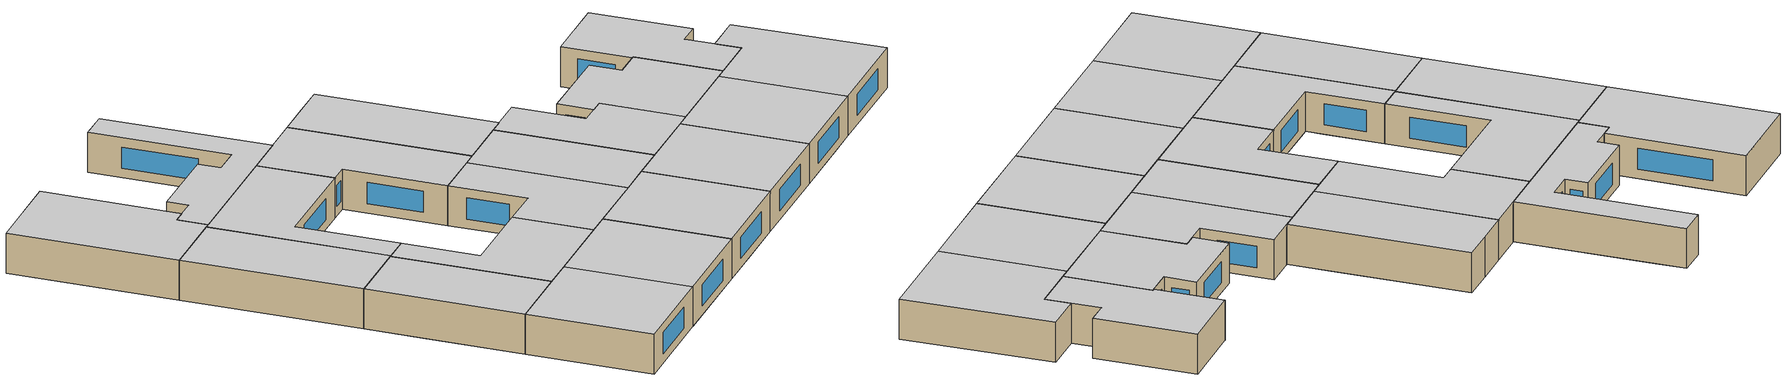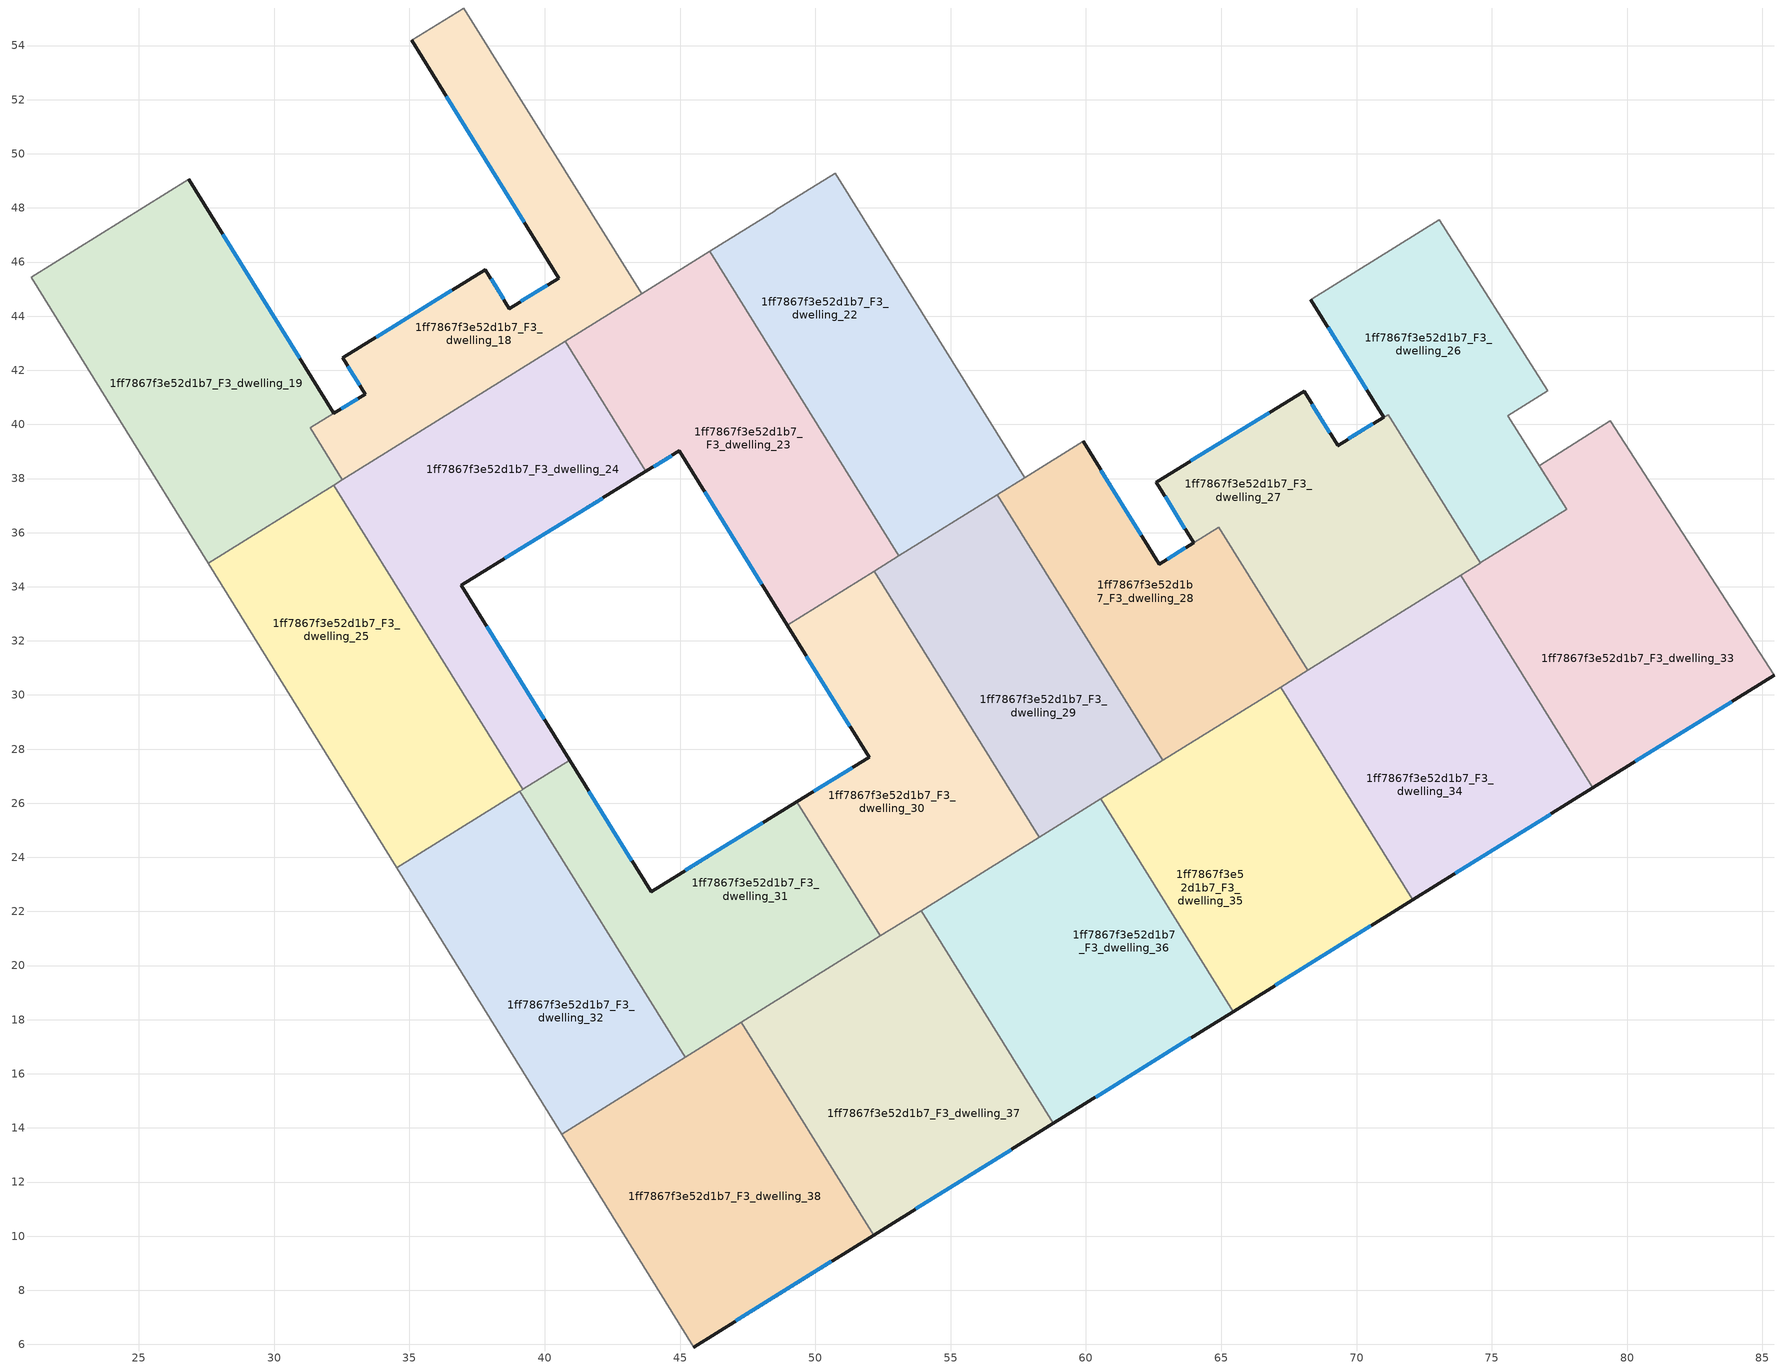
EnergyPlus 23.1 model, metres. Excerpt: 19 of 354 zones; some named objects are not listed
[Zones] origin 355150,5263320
1ff7867f3e52d1b7_F3_dwelling_18
 floor to 1ff7867f3e52d1b7_F2_dwelling_28 (EU_floor_Construction): 38.22,53.45 43.58,44.83 34.22,39.01 33.03,40.92 33.36,41.12 32.53,42.47 37.81,45.72 38.69,44.28 40.52,45.4 36.28,52.25 z9
 floor to 1ff7867f3e52d1b7_F2_dwelling_29 (EU_floor_Construction): 37.01,55.39 38.22,53.45 36.28,52.25 35.08,54.19 z9
 floor to 1ff7867f3e52d1b7_F2_dwelling_36 (EU_floor_Construction): 33.03,40.92 34.22,39.01 32.52,37.95 31.33,39.87 z9
 wall outside (EU_wall_Construction): 35.08,54.19 40.52,45.4 38.69,44.28 37.81,45.72 32.53,42.47 33.36,41.12 32.2,40.41 z9:12
 wall to 1ff7867f3e52d1b7_F3_dwelling_17 (EU_wall_Construction): 43.58,44.83 37.01,55.39 z9:12
 wall to 1ff7867f3e52d1b7_F3_dwelling_19 (EU_wall_Construction): 32.2,40.41 31.33,39.87 32.52,37.95 z9:12
 wall to 1ff7867f3e52d1b7_F3_dwelling_24 (EU_wall_Construction): 32.52,37.95 40.75,43.07 z9:12
 wall to 1ff7867f3e52d1b7_F3_dwelling_11 (EU_wall_Construction): 37.01,55.39 35.08,54.19 z9:12
 wall to 1ff7867f3e52d1b7_F3_dwelling_23 (EU_wall_Construction): 40.75,43.07 43.58,44.83 z9:12
 window (EU_Window_Construction): 33.09,40.95 32.47,40.58 / 32.72,42.15 33.17,41.44 / 36.57,44.95 33.77,43.23 / 38.48,44.62 38.02,45.38 / 40.09,45.14 39.12,44.55 / 36.36,52.13 39.24,47.47 z9.7:11.3
 ceiling to 1ff7867f3e52d1b7_F4_dwelling_18 (EU_floor_Construction): 43.58,44.83 37.01,55.39 35.08,54.19 40.52,45.4 38.69,44.28 37.81,45.72 32.53,42.47 33.36,41.12 31.33,39.87 32.52,37.95 z12
1ff7867f3e52d1b7_F3_dwelling_19
 floor to 1ff7867f3e52d1b7_F2_dwelling_36 (EU_floor_Construction): 28.77,45.94 32.2,40.41 31.33,39.87 32.52,37.95 27.57,34.87 22.95,42.33 z9
 floor to 1ff7867f3e52d1b7_F2_dwelling_37 (EU_floor_Construction): 26.84,49.06 28.77,45.94 22.95,42.33 21.02,45.44 z9
 wall outside (EU_wall_Construction): 32.2,40.41 26.84,49.06 z9:12
 wall to 1ff7867f3e52d1b7_F3_dwelling_13 (EU_wall_Construction): 26.84,49.06 21.02,45.44 z9:12
 wall adiabatic (EU_wall_Construction): 21.02,45.44 27.57,34.87 z9:12
 wall to 1ff7867f3e52d1b7_F3_dwelling_25 (EU_wall_Construction): 27.57,34.87 32.2,37.75 z9:12
 wall to 1ff7867f3e52d1b7_F3_dwelling_24 (EU_wall_Construction): 32.2,37.75 32.52,37.95 z9:12
 window (EU_Window_Construction): 30.94,42.44 28.1,47.03 z9.7:11.3
 ceiling to 1ff7867f3e52d1b7_F4_dwelling_19 (EU_floor_Construction): 32.52,37.95 31.33,39.87 32.2,40.41 26.84,49.06 21.02,45.44 27.57,34.87 z12
1ff7867f3e52d1b7_F3_dwelling_22
 floor to 1ff7867f3e52d1b7_F2_dwelling_19 (EU_floor_Construction): 50.35,49.04 54.61,42.17 50.36,39.53 46.09,46.39 z9
 floor to 1ff7867f3e52d1b7_F2_dwelling_18 (EU_floor_Construction): 54.61,42.17 57.34,37.79 53.09,35.15 50.36,39.53 z9
 floor to 1ff7867f3e52d1b7_F2_dwelling_10 (EU_floor_Construction): 55.82,41.12 57.73,38.04 57.34,37.79 55.42,40.87 z9
 floor to 1ff7867f3e52d1b7_F2_dwelling_11 (EU_floor_Construction): 50.74,49.28 55.82,41.12 55.42,40.87 50.35,49.04 z9
 wall to 1ff7867f3e52d1b7_F3_dwelling_23 (EU_wall_Construction): 46.09,46.39 53.09,35.15 z9:12
 wall to 1ff7867f3e52d1b7_F3_dwelling_21 (EU_wall_Construction): 57.73,38.04 50.74,49.28 z9:12
 wall to 1ff7867f3e52d1b7_F3_dwelling_16 (EU_wall_Construction): 50.74,49.28 48.52,47.91 z9:12
 wall to 1ff7867f3e52d1b7_F3_dwelling_29 (EU_wall_Construction): 53.09,35.15 56.72,37.41 z9:12
 wall to 1ff7867f3e52d1b7_F3_dwelling_17 (EU_wall_Construction): 48.52,47.9 46.09,46.39 z9:12
 wall to 1ff7867f3e52d1b7_F3_dwelling_28 (EU_wall_Construction): 56.72,37.41 57.73,38.04 z9:12
 ceiling to 1ff7867f3e52d1b7_F4_dwelling_22 (EU_floor_Construction): 57.73,38.04 50.74,49.28 46.09,46.39 53.09,35.15 z12
1ff7867f3e52d1b7_F3_dwelling_23
 floor adiabatic (EU_floor_Construction): 46.09,46.39 53.09,35.15 48.96,32.58 44.97,39.02 43.74,38.26 40.75,43.07 z9
 wall outside (EU_wall_Construction): 43.74,38.26 44.97,39.02 48.96,32.58 z9:12
 wall to 1ff7867f3e52d1b7_F3_dwelling_24 (EU_wall_Construction): 40.75,43.07 43.74,38.26 z9:12
 wall to 1ff7867f3e52d1b7_F3_dwelling_17 (EU_wall_Construction): 46.09,46.39 43.58,44.83 z9:12
 wall to 1ff7867f3e52d1b7_F3_dwelling_30 (EU_wall_Construction): 48.96,32.58 52.17,34.58 z9:12
 wall to 1ff7867f3e52d1b7_F3_dwelling_29 (EU_wall_Construction): 52.17,34.58 53.09,35.15 z9:12
 window (EU_Window_Construction): 45.91,37.51 48.02,34.09 / 44.03,38.44 44.68,38.84 z9.7:11.3
 ceiling to 1ff7867f3e52d1b7_F4_dwelling_23 (EU_floor_Construction): 53.09,35.15 46.09,46.39 40.75,43.07 43.74,38.26 44.97,39.02 48.96,32.58 z12
1ff7867f3e52d1b7_F3_dwelling_24
 floor to 1ff7867f3e52d1b7_F2_dwelling_27 (EU_floor_Construction): 41.14,42.45 43.74,38.26 37.19,34.23 34.61,38.39 z9
 floor to 1ff7867f3e52d1b7_F2_dwelling_28 (EU_floor_Construction): 40.75,43.07 41.14,42.45 34.61,38.39 34.22,39.01 z9
 floor to 1ff7867f3e52d1b7_F2_dwelling_35 (EU_floor_Construction): 34.41,38.7 37.19,34.23 36.92,34.06 38.59,31.36 36.85,30.27 32.39,37.44 z9
 floor to 1ff7867f3e52d1b7_F2_dwelling_34 (EU_floor_Construction): 38.59,31.36 40.93,27.59 39.19,26.51 36.85,30.27 z9
 floor to 1ff7867f3e52d1b7_F2_dwelling_36 (EU_floor_Construction): 34.22,39.01 34.41,38.7 32.39,37.44 32.2,37.75 z9
 wall outside (EU_wall_Construction): 40.93,27.59 36.92,34.06 43.74,38.26 z9:12
 wall to 1ff7867f3e52d1b7_F3_dwelling_25 (EU_wall_Construction): 32.2,37.75 39.19,26.51 40.93,27.59 z9:12
 window (EU_Window_Construction): 39.98,29.11 37.86,32.54 / 38.52,35.05 42.14,37.28 z9.7:11.3
 ceiling to 1ff7867f3e52d1b7_F4_dwelling_24 (EU_floor_Construction): 40.93,27.59 36.92,34.06 43.74,38.26 40.75,43.07 32.2,37.75 39.19,26.51 z12
1ff7867f3e52d1b7_F3_dwelling_25
 floor to 1ff7867f3e52d1b7_F2_dwelling_35 (EU_floor_Construction): 32.39,37.44 36.85,30.27 32.2,27.38 27.76,34.56 z9
 floor to 1ff7867f3e52d1b7_F2_dwelling_34 (EU_floor_Construction): 40.93,27.59 34.54,23.61 32.2,27.38 36.85,30.27 39.19,26.51 z9
 floor to 1ff7867f3e52d1b7_F2_dwelling_36 (EU_floor_Construction): 32.2,37.75 32.39,37.44 27.76,34.56 27.57,34.87 z9
 wall adiabatic (EU_wall_Construction): 27.57,34.87 34.54,23.61 z9:12
 wall to 1ff7867f3e52d1b7_F3_dwelling_32 (EU_wall_Construction): 34.54,23.61 39.08,26.44 z9:12
 wall to 1ff7867f3e52d1b7_F3_dwelling_31 (EU_wall_Construction): 39.08,26.44 39.19,26.51 40.93,27.59 z9:12
 ceiling to 1ff7867f3e52d1b7_F4_dwelling_25 (EU_floor_Construction): 39.19,26.51 32.2,37.75 27.57,34.87 34.54,23.61 40.93,27.59 z12
1ff7867f3e52d1b7_F3_dwelling_26
 floor to 1ff7867f3e52d1b7_F2_dwelling_2 (EU_floor_Construction): 73.05,47.56 77.07,41.25 75.58,40.32 72.41,38.35 71.16,40.36 69.3,39.22 71.01,40.27 68.31,44.62 68.35,44.64 z9
 floor to 1ff7867f3e52d1b7_F2_dwelling_1 (EU_floor_Construction): 75.58,40.32 77.77,36.87 74.57,34.88 72.41,38.35 z9
 wall outside (EU_wall_Construction): 68.31,44.62 71.01,40.27 69.3,39.22 z9:12
 wall adiabatic (EU_wall_Construction): 77.77,36.87 75.58,40.32 77.07,41.25 73.05,47.56 z9:12
 wall to 1ff7867f3e52d1b7_F3_dwelling_27 (EU_wall_Construction): 69.3,39.22 71.16,40.36 74.57,34.88 z9:12
 wall to 1ff7867f3e52d1b7_F3_dwelling_20 (EU_wall_Construction): 73.05,47.56 68.35,44.64 68.31,44.62 z9:12
 wall to 1ff7867f3e52d1b7_F3_dwelling_33 (EU_wall_Construction): 74.57,34.88 77.77,36.87 z9:12
 window (EU_Window_Construction): 70.6,40.02 69.7,39.47 / 68.95,43.59 70.37,41.29 z9.7:11.3
 ceiling to 1ff7867f3e52d1b7_F4_dwelling_26 (EU_floor_Construction): 77.77,36.87 75.58,40.32 77.07,41.25 73.05,47.56 68.31,44.62 71.01,40.27 69.3,39.22 71.16,40.36 74.57,34.88 z12
1ff7867f3e52d1b7_F3_dwelling_27
 floor to 1ff7867f3e52d1b7_F2_dwelling_10 (EU_floor_Construction): 67.25,40.72 69.75,36.7 66.03,34.39 64.91,36.2 63.98,35.63 62.6,37.86 z9
 floor to 1ff7867f3e52d1b7_F2_dwelling_2 (EU_floor_Construction): 71.16,40.36 72.41,38.35 69.75,36.7 67.25,40.72 68.06,41.22 69.3,39.22 z9
 floor to 1ff7867f3e52d1b7_F2_dwelling_9 (EU_floor_Construction): 69.75,36.7 71.91,33.22 68.19,30.91 66.03,34.39 z9
 floor to 1ff7867f3e52d1b7_F2_dwelling_1 (EU_floor_Construction): 72.41,38.35 74.57,34.88 71.91,33.22 69.75,36.7 z9
 wall outside (EU_wall_Construction): 69.3,39.22 68.06,41.22 62.6,37.86 63.98,35.63 z9:12
 wall to 1ff7867f3e52d1b7_F3_dwelling_28 (EU_wall_Construction): 63.98,35.63 64.91,36.2 68.19,30.91 z9:12
 wall to 1ff7867f3e52d1b7_F3_dwelling_34 (EU_wall_Construction): 68.19,30.91 73.84,34.43 z9:12
 wall to 1ff7867f3e52d1b7_F3_dwelling_33 (EU_wall_Construction): 73.84,34.43 74.57,34.88 z9:12
 window (EU_Window_Construction): 62.92,37.34 63.66,36.15 / 66.78,40.43 63.88,38.65 / 69.01,39.69 68.35,40.75 z9.7:11.3
 ceiling to 1ff7867f3e52d1b7_F4_dwelling_27 (EU_floor_Construction): 74.57,34.88 71.16,40.36 69.3,39.22 68.06,41.22 62.6,37.86 63.98,35.63 64.91,36.2 68.19,30.91 z12
1ff7867f3e52d1b7_F3_dwelling_28
 floor to 1ff7867f3e52d1b7_F2_dwelling_10 (EU_floor_Construction): 64.91,36.2 66.03,34.39 61.29,31.44 57.34,37.79 59.89,39.38 62.7,34.84 z9
 floor to 1ff7867f3e52d1b7_F2_dwelling_9 (EU_floor_Construction): 66.03,34.39 68.19,30.91 63.45,27.96 61.29,31.44 z9
 floor to 1ff7867f3e52d1b7_F2_dwelling_17 (EU_floor_Construction): 59.19,34.82 63.45,27.96 62.83,27.58 58.57,34.43 z9
 floor to 1ff7867f3e52d1b7_F2_dwelling_18 (EU_floor_Construction): 57.34,37.79 59.19,34.82 58.57,34.43 56.72,37.41 z9
 wall outside (EU_wall_Construction): 63.98,35.62 62.7,34.84 59.89,39.38 z9:12
 wall to 1ff7867f3e52d1b7_F3_dwelling_29 (EU_wall_Construction): 56.72,37.41 62.83,27.58 z9:12
 wall to 1ff7867f3e52d1b7_F3_dwelling_21 (EU_wall_Construction): 59.89,39.38 57.73,38.04 z9:12
 wall to 1ff7867f3e52d1b7_F3_dwelling_35 (EU_wall_Construction): 62.83,27.58 67.2,30.29 z9:12
 wall to 1ff7867f3e52d1b7_F3_dwelling_34 (EU_wall_Construction): 67.2,30.29 68.19,30.91 z9:12
 window (EU_Window_Construction): 62.04,35.9 60.55,38.31 / 63.68,35.44 63,35.02 z9.7:11.3
 ceiling to 1ff7867f3e52d1b7_F4_dwelling_28 (EU_floor_Construction): 68.19,30.91 64.91,36.2 62.7,34.84 59.89,39.38 56.72,37.41 62.83,27.58 z12
1ff7867f3e52d1b7_F3_dwelling_29
 floor to 1ff7867f3e52d1b7_F2_dwelling_17 (EU_floor_Construction): 58.57,34.43 62.83,27.58 58.28,24.75 54.02,31.6 z9
 floor to 1ff7867f3e52d1b7_F2_dwelling_18 (EU_floor_Construction): 56.72,37.41 58.57,34.43 54.02,31.6 52.17,34.58 z9
 wall to 1ff7867f3e52d1b7_F3_dwelling_30 (EU_wall_Construction): 52.17,34.58 58.28,24.75 z9:12
 wall to 1ff7867f3e52d1b7_F3_dwelling_36 (EU_wall_Construction): 58.28,24.75 60.55,26.16 z9:12
 wall to 1ff7867f3e52d1b7_F3_dwelling_35 (EU_wall_Construction): 60.55,26.16 62.83,27.58 z9:12
 ceiling to 1ff7867f3e52d1b7_F4_dwelling_29 (EU_floor_Construction): 62.83,27.58 56.72,37.41 52.17,34.58 58.28,24.75 z12
1ff7867f3e52d1b7_F3_dwelling_30
 floor to 1ff7867f3e52d1b7_F2_dwelling_26 (EU_floor_Construction): 50.95,33.82 56.05,25.61 51.39,22.72 49.32,26.05 51.99,27.7 48.96,32.58 z9
 floor to 1ff7867f3e52d1b7_F2_dwelling_17 (EU_floor_Construction): 54.02,31.6 58.28,24.75 57.06,23.99 52.8,30.85 z9
 floor to 1ff7867f3e52d1b7_F2_dwelling_18 (EU_floor_Construction): 52.17,34.58 54.02,31.6 52.8,30.85 50.95,33.82 z9
 floor to 1ff7867f3e52d1b7_F2_dwelling_25 (EU_floor_Construction): 56.05,25.61 57.06,23.99 52.4,21.1 51.39,22.72 z9
 wall outside (EU_wall_Construction): 48.96,32.58 51.99,27.7 49.32,26.05 z9:12
 wall to 1ff7867f3e52d1b7_F3_dwelling_31 (EU_wall_Construction): 49.32,26.05 52.4,21.09 z9:12
 wall to 1ff7867f3e52d1b7_F3_dwelling_37 (EU_wall_Construction): 52.4,21.09 53.91,22.03 z9:12
 wall to 1ff7867f3e52d1b7_F3_dwelling_36 (EU_wall_Construction): 53.91,22.03 58.28,24.75 z9:12
 window (EU_Window_Construction): 49.67,31.43 51.28,28.84 / 51.36,27.31 49.95,26.44 z9.7:11.3
 ceiling to 1ff7867f3e52d1b7_F4_dwelling_30 (EU_floor_Construction): 58.28,24.75 52.17,34.58 48.96,32.58 51.99,27.7 49.32,26.05 52.4,21.09 z12
1ff7867f3e52d1b7_F3_dwelling_31
 floor to 1ff7867f3e52d1b7_F2_dwelling_26 (EU_floor_Construction): 49.32,26.05 51.39,22.72 46.32,19.56 44.23,22.92 z9
 floor to 1ff7867f3e52d1b7_F2_dwelling_34 (EU_floor_Construction): 40.93,27.59 43.15,23.99 41.32,22.85 39.08,26.44 z9
 floor to 1ff7867f3e52d1b7_F2_dwelling_33 (EU_floor_Construction): 44.23,22.92 47.32,17.94 45.19,16.61 41.32,22.85 43.15,23.99 43.93,22.74 z9
 floor adiabatic (EU_floor_Construction): 51.39,22.72 52.4,21.09 47.32,17.94 46.32,19.56 z9
 wall outside (EU_wall_Construction): 49.32,26.05 43.93,22.74 40.93,27.59 z9:12
 wall to 1ff7867f3e52d1b7_F3_dwelling_32 (EU_wall_Construction): 39.08,26.44 45.19,16.61 z9:12
 wall to 1ff7867f3e52d1b7_F3_dwelling_38 (EU_wall_Construction): 45.19,16.61 47.27,17.9 z9:12
 wall to 1ff7867f3e52d1b7_F3_dwelling_37 (EU_wall_Construction): 47.27,17.9 52.4,21.1 z9:12
 window (EU_Window_Construction): 43.22,23.87 41.63,26.45 / 48.05,25.27 45.19,23.51 z9.7:11.3
 ceiling to 1ff7867f3e52d1b7_F4_dwelling_31 (EU_floor_Construction): 52.4,21.09 49.32,26.05 43.93,22.74 40.93,27.59 39.08,26.44 45.19,16.61 z12
1ff7867f3e52d1b7_F3_dwelling_32
 floor to 1ff7867f3e52d1b7_F2_dwelling_34 (EU_floor_Construction): 39.08,26.44 41.32,22.85 36.76,20.02 34.54,23.61 z9
 floor adiabatic (EU_floor_Construction): 41.32,22.85 45.19,16.61 40.63,13.77 36.76,20.02 z9
 wall adiabatic (EU_wall_Construction): 34.54,23.61 40.63,13.77 z9:12
 wall to 1ff7867f3e52d1b7_F3_dwelling_38 (EU_wall_Construction): 40.63,13.77 45.19,16.61 z9:12
 ceiling to 1ff7867f3e52d1b7_F4_dwelling_32 (EU_floor_Construction): 45.19,16.61 39.08,26.44 34.54,23.61 40.63,13.77 z12
1ff7867f3e52d1b7_F3_dwelling_33
 floor to 1ff7867f3e52d1b7_F2_dwelling_0 (EU_floor_Construction): 81.95,36.15 85.44,30.74 78.73,26.57 75.33,32.03 z9
 floor to 1ff7867f3e52d1b7_F2_dwelling_1 (EU_floor_Construction): 79.37,40.14 81.95,36.15 75.33,32.03 73.84,34.42 77.77,36.87 76.75,38.48 z9
 wall outside (EU_wall_Construction): 78.73,26.57 85.44,30.74 z9:12
 wall adiabatic (EU_wall_Construction): 85.44,30.74 79.37,40.14 76.75,38.48 77.77,36.87 z9:12
 wall to 1ff7867f3e52d1b7_F3_dwelling_34 (EU_wall_Construction): 73.84,34.42 78.73,26.57 z9:12
 window (EU_Window_Construction): 80.3,27.54 83.86,29.76 z9.7:11.3
 ceiling to 1ff7867f3e52d1b7_F4_dwelling_33 (EU_floor_Construction): 85.44,30.74 79.37,40.14 76.75,38.48 77.77,36.87 73.84,34.42 78.73,26.57 z12
1ff7867f3e52d1b7_F3_dwelling_34
 floor adiabatic (EU_floor_Construction): 73.34,30.92 76.8,25.36 72.09,22.43 68.63,27.99 z9
 floor to 1ff7867f3e52d1b7_F2_dwelling_0 (EU_floor_Construction): 75.33,32.03 78.73,26.57 76.8,25.36 73.4,30.83 z9
 floor to 1ff7867f3e52d1b7_F2_dwelling_9 (EU_floor_Construction): 71.91,33.22 73.34,30.92 68.63,27.99 67.2,30.29 z9
 floor to 1ff7867f3e52d1b7_F2_dwelling_1 (EU_floor_Construction): 73.84,34.42 75.33,32.03 73.4,30.83 71.91,33.22 z9
 wall outside (EU_wall_Construction): 72.09,22.43 78.73,26.57 z9:12
 wall to 1ff7867f3e52d1b7_F3_dwelling_35 (EU_wall_Construction): 67.2,30.29 72.09,22.43 z9:12
 window (EU_Window_Construction): 73.65,23.4 77.17,25.59 z9.7:11.3
 ceiling to 1ff7867f3e52d1b7_F4_dwelling_34 (EU_floor_Construction): 78.73,26.57 73.84,34.42 67.2,30.29 72.09,22.43 z12
1ff7867f3e52d1b7_F3_dwelling_35
 floor to 1ff7867f3e52d1b7_F2_dwelling_16 (EU_floor_Construction): 63.76,27.46 68.34,20.1 65.44,18.3 60.87,25.66 z9
 floor to 1ff7867f3e52d1b7_F2_dwelling_8 (EU_floor_Construction): 68.63,27.99 72.09,22.43 68.34,20.1 64.88,25.66 z9
 floor to 1ff7867f3e52d1b7_F2_dwelling_17 (EU_floor_Construction): 63.45,27.96 63.76,27.46 60.87,25.66 60.55,26.16 z9
 floor to 1ff7867f3e52d1b7_F2_dwelling_9 (EU_floor_Construction): 67.2,30.29 68.63,27.99 64.88,25.66 63.45,27.96 z9
 wall outside (EU_wall_Construction): 65.44,18.3 72.09,22.43 z9:12
 wall to 1ff7867f3e52d1b7_F3_dwelling_36 (EU_wall_Construction): 60.55,26.16 65.44,18.3 z9:12
 window (EU_Window_Construction): 67,19.27 70.53,21.46 z9.7:11.3
 ceiling to 1ff7867f3e52d1b7_F4_dwelling_35 (EU_floor_Construction): 72.09,22.43 67.2,30.29 60.55,26.16 65.44,18.3 z12
1ff7867f3e52d1b7_F3_dwelling_36
 floor to 1ff7867f3e52d1b7_F2_dwelling_16 (EU_floor_Construction): 60.87,25.66 65.44,18.3 61.95,16.13 57.37,23.49 z9
 floor to 1ff7867f3e52d1b7_F2_dwelling_24 (EU_floor_Construction): 58.95,20.96 61.95,16.13 58.8,14.17 55.8,19 z9
 floor to 1ff7867f3e52d1b7_F2_dwelling_25 (EU_floor_Construction): 57.06,23.99 58.95,20.96 55.8,19 53.91,22.03 z9
 floor to 1ff7867f3e52d1b7_F2_dwelling_17 (EU_floor_Construction): 60.55,26.16 60.87,25.66 57.37,23.49 57.06,23.99 z9
 wall outside (EU_wall_Construction): 58.8,14.17 65.44,18.3 z9:12
 wall to 1ff7867f3e52d1b7_F3_dwelling_37 (EU_wall_Construction): 53.91,22.03 58.8,14.17 z9:12
 window (EU_Window_Construction): 60.36,15.14 63.88,17.33 z9.7:11.3
 ceiling to 1ff7867f3e52d1b7_F4_dwelling_36 (EU_floor_Construction): 65.44,18.3 60.55,26.16 53.91,22.03 58.8,14.17 z12
1ff7867f3e52d1b7_F3_dwelling_37
 floor to 1ff7867f3e52d1b7_F2_dwelling_24 (EU_floor_Construction): 55.8,19 58.8,14.17 52.21,10.08 49.21,14.9 z9
 floor to 1ff7867f3e52d1b7_F2_dwelling_25 (EU_floor_Construction): 53.91,22.03 55.8,19 49.21,14.9 47.32,17.94 z9
 floor to 1ff7867f3e52d1b7_F2_dwelling_32 (EU_floor_Construction): 47.85,17.09 52.21,10.08 52.15,10.04 47.79,17.05 z9
 floor to 1ff7867f3e52d1b7_F2_dwelling_33 (EU_floor_Construction): 47.32,17.94 47.85,17.09 47.79,17.05 47.27,17.9 z9
 wall outside (EU_wall_Construction): 52.15,10.04 58.8,14.17 z9:12
 wall to 1ff7867f3e52d1b7_F3_dwelling_38 (EU_wall_Construction): 47.27,17.9 52.15,10.04 z9:12
 window (EU_Window_Construction): 53.71,11.01 57.24,13.2 z9.7:11.3
 ceiling to 1ff7867f3e52d1b7_F4_dwelling_37 (EU_floor_Construction): 58.8,14.17 53.91,22.03 47.27,17.9 52.15,10.04 z12
1ff7867f3e52d1b7_F3_dwelling_38
 floor to 1ff7867f3e52d1b7_F2_dwelling_32 (EU_floor_Construction): 47.79,17.05 52.15,10.04 45.5,5.91 41.16,12.93 z9
 floor to 1ff7867f3e52d1b7_F2_dwelling_33 (EU_floor_Construction): 47.27,17.9 47.79,17.05 41.16,12.93 40.63,13.77 z9
 wall outside (EU_wall_Construction): 45.5,5.91 52.15,10.04 z9:12
 wall adiabatic (EU_wall_Construction): 40.63,13.77 45.5,5.91 z9:12
 window (EU_Window_Construction): 47.06,6.88 50.59,9.07 z9.7:11.3
 ceiling to 1ff7867f3e52d1b7_F4_dwelling_38 (EU_floor_Construction): 52.15,10.04 47.27,17.9 40.63,13.77 45.5,5.91 z12
[Building]
EU S2 Campaign: North Axis=0; Terrain=City; Solar Distribution=FullExterior
[Site:Location]
Budapest.Ferenc.Liszt.Intl.AP: Latitude=47.437; Longitude=19.256; Time Zone=1; Elevation=185
[SizingPeriod:WeatherFileDays]
AnnualSizingPeriod: Begin Month=1; Begin Day of Month=1; End Month=12; End Day of Month=31; Day of Week for Start Day=Monday; Use Weather File Daylight Saving Period=No; Use Weather File Rain and Snow Indicators=No
[MATERIAL]
EU_InternalMass_Material: Roughness=MediumRough; Thickness=0.1; Conductivity=1; Density=1800; Specific Heat=900; Thermal Absorptance=0.9; Solar Absorptance=0.7; Visible Absorptance=0.7
[MATERIAL:NOMASS] Roughness=MediumRough; Thermal Absorptance=0.9; Solar Absorptance=0.7; Visible Absorptance=0.7
Name | Thermal Resistance
EU_wall_NoMass | 0.832559
EU_floor_NoMass | 0.872794
[WINDOWMATERIAL:SIMPLEGLAZINGSYSTEM]
EU_Window_SimpleGlazing: UFactor=2.79869; Solar Heat Gain Coefficient=0.75; Visible Transmittance=0.75
[CONSTRUCTION]
EU_wall_Construction: EU_wall_NoMass
EU_floor_Construction: EU_floor_NoMass
EU_Window_Construction: EU_Window_SimpleGlazing
EU_InternalMass_Construction: EU_InternalMass_Material
[ZONE] Type=1; Multiplier=1; Ceiling Height=autocalculate; Floor Area=autocalculate; Part of Total Floor Area=Yes
Name | Volume
1ff7867f3e52d1b7_F3_dwelling_18 | 185.821
1ff7867f3e52d1b7_F3_dwelling_19 | 248.651
1ff7867f3e52d1b7_F3_dwelling_22; 1ff7867f3e52d1b7_F3_dwelling_35 | 217.225
1ff7867f3e52d1b7_F3_dwelling_23 | 217.252
1ff7867f3e52d1b7_F3_dwelling_24 | 217.249
1ff7867f3e52d1b7_F3_dwelling_25 | 217.258
1ff7867f3e52d1b7_F3_dwelling_26 | 170.991
1ff7867f3e52d1b7_F3_dwelling_27 | 192.024
1ff7867f3e52d1b7_F3_dwelling_28 | 177.654
1ff7867f3e52d1b7_F3_dwelling_29 | 186.219
1ff7867f3e52d1b7_F3_dwelling_30 | 186.216
1ff7867f3e52d1b7_F3_dwelling_31 | 186.198
1ff7867f3e52d1b7_F3_dwelling_32 | 186.237
1ff7867f3e52d1b7_F3_dwelling_33 | 235.181
1ff7867f3e52d1b7_F3_dwelling_34; 1ff7867f3e52d1b7_F3_dwelling_37 | 217.23
1ff7867f3e52d1b7_F3_dwelling_36 | 217.248
1ff7867f3e52d1b7_F3_dwelling_38 | 217.24
[INTERNALMASS] Construction=EU_InternalMass_Construction
Name | Zone or ZoneList | Surface Area
1ff7867f3e52d1b7_F3_dwelling_18_EU_InternalMass | 1ff7867f3e52d1b7_F3_dwelling_18 | 61.9452
1ff7867f3e52d1b7_F3_dwelling_19_EU_InternalMass | 1ff7867f3e52d1b7_F3_dwelling_19 | 82.8876
1ff7867f3e52d1b7_F3_dwelling_22_EU_InternalMass | 1ff7867f3e52d1b7_F3_dwelling_22 | 72.4081
1ff7867f3e52d1b7_F3_dwelling_23_EU_InternalMass | 1ff7867f3e52d1b7_F3_dwelling_23 | 72.4172
1ff7867f3e52d1b7_F3_dwelling_24_EU_InternalMass | 1ff7867f3e52d1b7_F3_dwelling_24 | 72.4165
1ff7867f3e52d1b7_F3_dwelling_25_EU_InternalMass | 1ff7867f3e52d1b7_F3_dwelling_25 | 72.4199
1ff7867f3e52d1b7_F3_dwelling_26_EU_InternalMass | 1ff7867f3e52d1b7_F3_dwelling_26 | 57.0132
1ff7867f3e52d1b7_F3_dwelling_27_EU_InternalMass | 1ff7867f3e52d1b7_F3_dwelling_27 | 64.0067
1ff7867f3e52d1b7_F3_dwelling_28_EU_InternalMass | 1ff7867f3e52d1b7_F3_dwelling_28 | 59.2187
1ff7867f3e52d1b7_F3_dwelling_29_EU_InternalMass | 1ff7867f3e52d1b7_F3_dwelling_29 | 62.0729
1ff7867f3e52d1b7_F3_dwelling_30_EU_InternalMass | 1ff7867f3e52d1b7_F3_dwelling_30 | 62.0721
1ff7867f3e52d1b7_F3_dwelling_31_EU_InternalMass | 1ff7867f3e52d1b7_F3_dwelling_31 | 62.0659
1ff7867f3e52d1b7_F3_dwelling_32_EU_InternalMass | 1ff7867f3e52d1b7_F3_dwelling_32 | 62.079
1ff7867f3e52d1b7_F3_dwelling_33_EU_InternalMass | 1ff7867f3e52d1b7_F3_dwelling_33 | 78.3931
1ff7867f3e52d1b7_F3_dwelling_34_EU_InternalMass | 1ff7867f3e52d1b7_F3_dwelling_34 | 72.41
1ff7867f3e52d1b7_F3_dwelling_35_EU_InternalMass | 1ff7867f3e52d1b7_F3_dwelling_35 | 72.4082
1ff7867f3e52d1b7_F3_dwelling_36_EU_InternalMass | 1ff7867f3e52d1b7_F3_dwelling_36 | 72.416
1ff7867f3e52d1b7_F3_dwelling_37_EU_InternalMass | 1ff7867f3e52d1b7_F3_dwelling_37 | 72.41
1ff7867f3e52d1b7_F3_dwelling_38_EU_InternalMass | 1ff7867f3e52d1b7_F3_dwelling_38 | 72.4135
[OTHEREQUIPMENT] Fuel Type=Electricity; Design Level Calculation Method=Watts/Area; Power per Zone Floor Area=1; Fraction Latent=0; Fraction Radiant=0; Fraction Lost=0; Carbon Dioxide Generation Rate=0; EndUse Subcategory=EU_Step8_InternalGains
Name | Zone or ZoneList or Space or SpaceList | Schedule
EU_Step8_InternalGain_1ff7867f3e52d1b7_F3_dwelling_18_f000 | 1ff7867f3e52d1b7_F3_dwelling_18 | EU_Step8_GainSchedule_1ff7867f3e52d1b7_F3_dwelling_18_f000
EU_Step8_InternalGain_1ff7867f3e52d1b7_F3_dwelling_19_f000 | 1ff7867f3e52d1b7_F3_dwelling_19 | EU_Step8_GainSchedule_1ff7867f3e52d1b7_F3_dwelling_19_f000
EU_Step8_InternalGain_1ff7867f3e52d1b7_F3_dwelling_22_f000 | 1ff7867f3e52d1b7_F3_dwelling_22 | EU_Step8_GainSchedule_1ff7867f3e52d1b7_F3_dwelling_22_f000
EU_Step8_InternalGain_1ff7867f3e52d1b7_F3_dwelling_23_f000 | 1ff7867f3e52d1b7_F3_dwelling_23 | EU_Step8_GainSchedule_1ff7867f3e52d1b7_F3_dwelling_23_f000
EU_Step8_InternalGain_1ff7867f3e52d1b7_F3_dwelling_24_f000 | 1ff7867f3e52d1b7_F3_dwelling_24 | EU_Step8_GainSchedule_1ff7867f3e52d1b7_F3_dwelling_24_f000
EU_Step8_InternalGain_1ff7867f3e52d1b7_F3_dwelling_25_f000 | 1ff7867f3e52d1b7_F3_dwelling_25 | EU_Step8_GainSchedule_1ff7867f3e52d1b7_F3_dwelling_25_f000
EU_Step8_InternalGain_1ff7867f3e52d1b7_F3_dwelling_26_f000 | 1ff7867f3e52d1b7_F3_dwelling_26 | EU_Step8_GainSchedule_1ff7867f3e52d1b7_F3_dwelling_26_f000
EU_Step8_InternalGain_1ff7867f3e52d1b7_F3_dwelling_27_f000 | 1ff7867f3e52d1b7_F3_dwelling_27 | EU_Step8_GainSchedule_1ff7867f3e52d1b7_F3_dwelling_27_f000
EU_Step8_InternalGain_1ff7867f3e52d1b7_F3_dwelling_28_f000 | 1ff7867f3e52d1b7_F3_dwelling_28 | EU_Step8_GainSchedule_1ff7867f3e52d1b7_F3_dwelling_28_f000
EU_Step8_InternalGain_1ff7867f3e52d1b7_F3_dwelling_29_f000 | 1ff7867f3e52d1b7_F3_dwelling_29 | EU_Step8_GainSchedule_1ff7867f3e52d1b7_F3_dwelling_29_f000
EU_Step8_InternalGain_1ff7867f3e52d1b7_F3_dwelling_30_f000 | 1ff7867f3e52d1b7_F3_dwelling_30 | EU_Step8_GainSchedule_1ff7867f3e52d1b7_F3_dwelling_30_f000
EU_Step8_InternalGain_1ff7867f3e52d1b7_F3_dwelling_31_f000 | 1ff7867f3e52d1b7_F3_dwelling_31 | EU_Step8_GainSchedule_1ff7867f3e52d1b7_F3_dwelling_31_f000
EU_Step8_InternalGain_1ff7867f3e52d1b7_F3_dwelling_32_f000 | 1ff7867f3e52d1b7_F3_dwelling_32 | EU_Step8_GainSchedule_1ff7867f3e52d1b7_F3_dwelling_32_f000
EU_Step8_InternalGain_1ff7867f3e52d1b7_F3_dwelling_33_f000 | 1ff7867f3e52d1b7_F3_dwelling_33 | EU_Step8_GainSchedule_1ff7867f3e52d1b7_F3_dwelling_33_f000
EU_Step8_InternalGain_1ff7867f3e52d1b7_F3_dwelling_34_f000 | 1ff7867f3e52d1b7_F3_dwelling_34 | EU_Step8_GainSchedule_1ff7867f3e52d1b7_F3_dwelling_34_f000
EU_Step8_InternalGain_1ff7867f3e52d1b7_F3_dwelling_35_f000 | 1ff7867f3e52d1b7_F3_dwelling_35 | EU_Step8_GainSchedule_1ff7867f3e52d1b7_F3_dwelling_35_f000
EU_Step8_InternalGain_1ff7867f3e52d1b7_F3_dwelling_36_f000 | 1ff7867f3e52d1b7_F3_dwelling_36 | EU_Step8_GainSchedule_1ff7867f3e52d1b7_F3_dwelling_36_f000
EU_Step8_InternalGain_1ff7867f3e52d1b7_F3_dwelling_37_f000 | 1ff7867f3e52d1b7_F3_dwelling_37 | EU_Step8_GainSchedule_1ff7867f3e52d1b7_F3_dwelling_37_f000
EU_Step8_InternalGain_1ff7867f3e52d1b7_F3_dwelling_38_f000 | 1ff7867f3e52d1b7_F3_dwelling_38 | EU_Step8_GainSchedule_1ff7867f3e52d1b7_F3_dwelling_38_f000
[ZONEVENTILATION:DESIGNFLOWRATE] Schedule=EU_AlwaysOn; Design Flow Rate Calculation Method=AirChanges/Hour; Air Changes per Hour=0.475469; Ventilation Type=Natural; Fan Pressure Rise=0; Fan Total Efficiency=1; Constant Term Coefficient=1; Temperature Term Coefficient=0; Velocity Term Coefficient=0; Velocity Squared Term Coefficient=0; Minimum Indoor Temperature=-100; Maximum Indoor Temperature=100; Delta Temperature=-100; Minimum Outdoor Temperature=-100; Maximum Outdoor Temperature=100; Maximum Wind Speed=40
Name | Zone or ZoneList or Space or SpaceList
EU_ConstantAir_1ff7867f3e52d1b7_F3_dwelling_18 | 1ff7867f3e52d1b7_F3_dwelling_18
EU_ConstantAir_1ff7867f3e52d1b7_F3_dwelling_19 | 1ff7867f3e52d1b7_F3_dwelling_19
EU_ConstantAir_1ff7867f3e52d1b7_F3_dwelling_22 | 1ff7867f3e52d1b7_F3_dwelling_22
EU_ConstantAir_1ff7867f3e52d1b7_F3_dwelling_23 | 1ff7867f3e52d1b7_F3_dwelling_23
EU_ConstantAir_1ff7867f3e52d1b7_F3_dwelling_24 | 1ff7867f3e52d1b7_F3_dwelling_24
EU_ConstantAir_1ff7867f3e52d1b7_F3_dwelling_25 | 1ff7867f3e52d1b7_F3_dwelling_25
EU_ConstantAir_1ff7867f3e52d1b7_F3_dwelling_26 | 1ff7867f3e52d1b7_F3_dwelling_26
EU_ConstantAir_1ff7867f3e52d1b7_F3_dwelling_27 | 1ff7867f3e52d1b7_F3_dwelling_27
EU_ConstantAir_1ff7867f3e52d1b7_F3_dwelling_28 | 1ff7867f3e52d1b7_F3_dwelling_28
EU_ConstantAir_1ff7867f3e52d1b7_F3_dwelling_29 | 1ff7867f3e52d1b7_F3_dwelling_29
EU_ConstantAir_1ff7867f3e52d1b7_F3_dwelling_30 | 1ff7867f3e52d1b7_F3_dwelling_30
EU_ConstantAir_1ff7867f3e52d1b7_F3_dwelling_31 | 1ff7867f3e52d1b7_F3_dwelling_31
EU_ConstantAir_1ff7867f3e52d1b7_F3_dwelling_32 | 1ff7867f3e52d1b7_F3_dwelling_32
EU_ConstantAir_1ff7867f3e52d1b7_F3_dwelling_33 | 1ff7867f3e52d1b7_F3_dwelling_33
EU_ConstantAir_1ff7867f3e52d1b7_F3_dwelling_34 | 1ff7867f3e52d1b7_F3_dwelling_34
EU_ConstantAir_1ff7867f3e52d1b7_F3_dwelling_35 | 1ff7867f3e52d1b7_F3_dwelling_35
EU_ConstantAir_1ff7867f3e52d1b7_F3_dwelling_36 | 1ff7867f3e52d1b7_F3_dwelling_36
EU_ConstantAir_1ff7867f3e52d1b7_F3_dwelling_37 | 1ff7867f3e52d1b7_F3_dwelling_37
EU_ConstantAir_1ff7867f3e52d1b7_F3_dwelling_38 | 1ff7867f3e52d1b7_F3_dwelling_38
[HVACTEMPLATE:ZONE:IDEALLOADSAIRSYSTEM] System Availability Schedule=EU_AlwaysOn; Maximum Heating Supply Air Temperature=50; Minimum Cooling Supply Air Temperature=13; Maximum Heating Supply Air Humidity Ratio=0.0156; Minimum Cooling Supply Air Humidity Ratio=0.0077; Heating Limit=NoLimit; Cooling Limit=NoLimit; Heating Availability Schedule=EU_AlwaysOn; Cooling Availability Schedule=EU_CoolingOff; Dehumidification Control Type=ConstantSensibleHeatRatio; Cooling Sensible Heat Ratio=0.7; Dehumidification Setpoint=60; Humidification Control Type=None; Humidification Setpoint=30; Outdoor Air Method=None; Outdoor Air Flow Rate per Person=0.00944; Outdoor Air Flow Rate per Zone Floor Area=0; Outdoor Air Flow Rate per Zone=0; Demand Controlled Ventilation Type=None; Outdoor Air Economizer Type=NoEconomizer; Heat Recovery Type=None; Sensible Heat Recovery Effectiveness=0.7; Latent Heat Recovery Effectiveness=0.65
Name | Template Thermostat
1ff7867f3e52d1b7_F3_dwelling_18 | EU_HeatOnly_1ff7867f3e52d1b7_F3_dwelling_18
1ff7867f3e52d1b7_F3_dwelling_19 | EU_HeatOnly_1ff7867f3e52d1b7_F3_dwelling_19
1ff7867f3e52d1b7_F3_dwelling_22 | EU_HeatOnly_1ff7867f3e52d1b7_F3_dwelling_22
1ff7867f3e52d1b7_F3_dwelling_23 | EU_HeatOnly_1ff7867f3e52d1b7_F3_dwelling_23
1ff7867f3e52d1b7_F3_dwelling_24 | EU_HeatOnly_1ff7867f3e52d1b7_F3_dwelling_24
1ff7867f3e52d1b7_F3_dwelling_25 | EU_HeatOnly_1ff7867f3e52d1b7_F3_dwelling_25
1ff7867f3e52d1b7_F3_dwelling_26 | EU_HeatOnly_1ff7867f3e52d1b7_F3_dwelling_26
1ff7867f3e52d1b7_F3_dwelling_27 | EU_HeatOnly_1ff7867f3e52d1b7_F3_dwelling_27
1ff7867f3e52d1b7_F3_dwelling_28 | EU_HeatOnly_1ff7867f3e52d1b7_F3_dwelling_28
1ff7867f3e52d1b7_F3_dwelling_29 | EU_HeatOnly_1ff7867f3e52d1b7_F3_dwelling_29
1ff7867f3e52d1b7_F3_dwelling_30 | EU_HeatOnly_1ff7867f3e52d1b7_F3_dwelling_30
1ff7867f3e52d1b7_F3_dwelling_31 | EU_HeatOnly_1ff7867f3e52d1b7_F3_dwelling_31
1ff7867f3e52d1b7_F3_dwelling_32 | EU_HeatOnly_1ff7867f3e52d1b7_F3_dwelling_32
1ff7867f3e52d1b7_F3_dwelling_33 | EU_HeatOnly_1ff7867f3e52d1b7_F3_dwelling_33
1ff7867f3e52d1b7_F3_dwelling_34 | EU_HeatOnly_1ff7867f3e52d1b7_F3_dwelling_34
1ff7867f3e52d1b7_F3_dwelling_35 | EU_HeatOnly_1ff7867f3e52d1b7_F3_dwelling_35
1ff7867f3e52d1b7_F3_dwelling_36 | EU_HeatOnly_1ff7867f3e52d1b7_F3_dwelling_36
1ff7867f3e52d1b7_F3_dwelling_37 | EU_HeatOnly_1ff7867f3e52d1b7_F3_dwelling_37
1ff7867f3e52d1b7_F3_dwelling_38 | EU_HeatOnly_1ff7867f3e52d1b7_F3_dwelling_38
[SIZING:ZONE] Zone Cooling Design Supply Air Temperature Input Method=SupplyAirTemperature; Zone Cooling Design Supply Air Temperature=13; Zone Heating Design Supply Air Temperature Input Method=SupplyAirTemperature; Zone Heating Design Supply Air Temperature=50; Zone Cooling Design Supply Air Humidity Ratio=0.008; Zone Heating Design Supply Air Humidity Ratio=0.008; Cooling Design Air Flow Method=DesignDay; Cooling Design Air Flow Rate=0; Cooling Minimum Air Flow per Zone Floor Area=0.000762; Cooling Minimum Air Flow=0; Cooling Minimum Air Flow Fraction=0.2; Heating Design Air Flow Method=DesignDay; Heating Design Air Flow Rate=0; Heating Maximum Air Flow per Zone Floor Area=0.002032; Heating Maximum Air Flow=0.141576; Heating Maximum Air Flow Fraction=0.3; Account for Dedicated Outdoor Air System=No; Dedicated Outdoor Air System Control Strategy=NeutralSupplyAir; Dedicated Outdoor Air Low Setpoint Temperature for Design=autosize; Dedicated Outdoor Air High Setpoint Temperature for Design=autosize; Zone Load Sizing Method=Sensible Load Only No Latent Load; Zone Latent Cooling Design Supply Air Humidity Ratio Input Method=HumidityRatioDifference; Zone Cooling Design Supply Air Humidity Ratio Difference=0.005; Zone Latent Heating Design Supply Air Humidity Ratio Input Method=HumidityRatioDifference; Zone Humidification Design Supply Air Humidity Ratio Difference=0.005
1ff7867f3e52d1b7_F3_dwelling_18; 1ff7867f3e52d1b7_F3_dwelling_19; 1ff7867f3e52d1b7_F3_dwelling_22; 1ff7867f3e52d1b7_F3_dwelling_23; 1ff7867f3e52d1b7_F3_dwelling_24; 1ff7867f3e52d1b7_F3_dwelling_25; 1ff7867f3e52d1b7_F3_dwelling_26; 1ff7867f3e52d1b7_F3_dwelling_27; 1ff7867f3e52d1b7_F3_dwelling_28; 1ff7867f3e52d1b7_F3_dwelling_29; 1ff7867f3e52d1b7_F3_dwelling_30; 1ff7867f3e52d1b7_F3_dwelling_31; 1ff7867f3e52d1b7_F3_dwelling_32; 1ff7867f3e52d1b7_F3_dwelling_33; 1ff7867f3e52d1b7_F3_dwelling_34; 1ff7867f3e52d1b7_F3_dwelling_35; 1ff7867f3e52d1b7_F3_dwelling_36; 1ff7867f3e52d1b7_F3_dwelling_37; 1ff7867f3e52d1b7_F3_dwelling_38
[SCHEDULE:CONSTANT]
Name | Hourly Value
EU_AlwaysOn | 1
EU_CoolingOff | 0
[SCHEDULE:FILE] Column Number=1; Rows to Skip at Top=0; Number of Hours of Data=8760; Column Separator=Comma; Interpolate to Timestep=No; Minutes per Item=60; Adjust Schedule for Daylight Savings=Yes
Name | File
EU_Step8_GainSchedule_1ff7867f3e52d1b7_F3_dwelling_18_f000 | ../../schedules/1ff7867f3e52d1b7/1ff7867f3e52d1b7_F3_dwelling_18_f000_gain.csv
EU_Step8_GainSchedule_1ff7867f3e52d1b7_F3_dwelling_19_f000 | ../../schedules/1ff7867f3e52d1b7/1ff7867f3e52d1b7_F3_dwelling_19_f000_gain.csv
EU_Step8_GainSchedule_1ff7867f3e52d1b7_F3_dwelling_22_f000 | ../../schedules/1ff7867f3e52d1b7/1ff7867f3e52d1b7_F3_dwelling_22_f000_gain.csv
EU_Step8_GainSchedule_1ff7867f3e52d1b7_F3_dwelling_23_f000 | ../../schedules/1ff7867f3e52d1b7/1ff7867f3e52d1b7_F3_dwelling_23_f000_gain.csv
EU_Step8_GainSchedule_1ff7867f3e52d1b7_F3_dwelling_24_f000 | ../../schedules/1ff7867f3e52d1b7/1ff7867f3e52d1b7_F3_dwelling_24_f000_gain.csv
EU_Step8_GainSchedule_1ff7867f3e52d1b7_F3_dwelling_25_f000 | ../../schedules/1ff7867f3e52d1b7/1ff7867f3e52d1b7_F3_dwelling_25_f000_gain.csv
EU_Step8_GainSchedule_1ff7867f3e52d1b7_F3_dwelling_26_f000 | ../../schedules/1ff7867f3e52d1b7/1ff7867f3e52d1b7_F3_dwelling_26_f000_gain.csv
EU_Step8_GainSchedule_1ff7867f3e52d1b7_F3_dwelling_27_f000 | ../../schedules/1ff7867f3e52d1b7/1ff7867f3e52d1b7_F3_dwelling_27_f000_gain.csv
EU_Step8_GainSchedule_1ff7867f3e52d1b7_F3_dwelling_28_f000 | ../../schedules/1ff7867f3e52d1b7/1ff7867f3e52d1b7_F3_dwelling_28_f000_gain.csv
EU_Step8_GainSchedule_1ff7867f3e52d1b7_F3_dwelling_29_f000 | ../../schedules/1ff7867f3e52d1b7/1ff7867f3e52d1b7_F3_dwelling_29_f000_gain.csv
EU_Step8_GainSchedule_1ff7867f3e52d1b7_F3_dwelling_30_f000 | ../../schedules/1ff7867f3e52d1b7/1ff7867f3e52d1b7_F3_dwelling_30_f000_gain.csv
EU_Step8_GainSchedule_1ff7867f3e52d1b7_F3_dwelling_31_f000 | ../../schedules/1ff7867f3e52d1b7/1ff7867f3e52d1b7_F3_dwelling_31_f000_gain.csv
EU_Step8_GainSchedule_1ff7867f3e52d1b7_F3_dwelling_32_f000 | ../../schedules/1ff7867f3e52d1b7/1ff7867f3e52d1b7_F3_dwelling_32_f000_gain.csv
EU_Step8_GainSchedule_1ff7867f3e52d1b7_F3_dwelling_33_f000 | ../../schedules/1ff7867f3e52d1b7/1ff7867f3e52d1b7_F3_dwelling_33_f000_gain.csv
EU_Step8_GainSchedule_1ff7867f3e52d1b7_F3_dwelling_34_f000 | ../../schedules/1ff7867f3e52d1b7/1ff7867f3e52d1b7_F3_dwelling_34_f000_gain.csv
EU_Step8_GainSchedule_1ff7867f3e52d1b7_F3_dwelling_35_f000 | ../../schedules/1ff7867f3e52d1b7/1ff7867f3e52d1b7_F3_dwelling_35_f000_gain.csv
EU_Step8_GainSchedule_1ff7867f3e52d1b7_F3_dwelling_36_f000 | ../../schedules/1ff7867f3e52d1b7/1ff7867f3e52d1b7_F3_dwelling_36_f000_gain.csv
EU_Step8_GainSchedule_1ff7867f3e52d1b7_F3_dwelling_37_f000 | ../../schedules/1ff7867f3e52d1b7/1ff7867f3e52d1b7_F3_dwelling_37_f000_gain.csv
EU_Step8_GainSchedule_1ff7867f3e52d1b7_F3_dwelling_38_f000 | ../../schedules/1ff7867f3e52d1b7/1ff7867f3e52d1b7_F3_dwelling_38_f000_gain.csv
